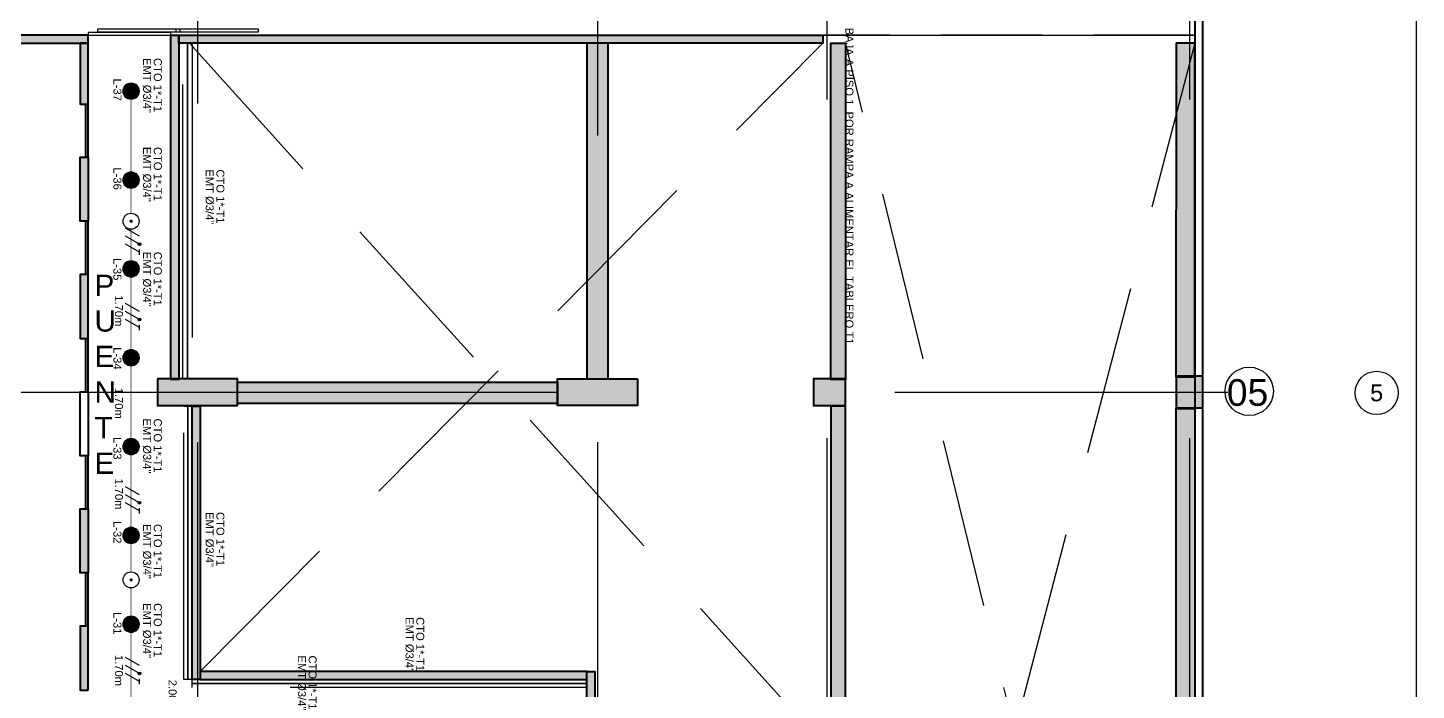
# Model space of a CAD drawing. Header units: millimetres. Extents: x -363 to 427, y -108 to 824.
# Drawn here: x 315.5 to 341.52, y -75.36 to -62.94 of the extents above; entities that cross this region are included whole.
import ezdxf
from ezdxf.enums import TextEntityAlignment as Align
from ezdxf.lldxf.tags import DXFTag

# ---------------------------------------------------------------- set-up
doc = ezdxf.new("R2010")
doc.units = ezdxf.units.MM
for name, pattern in [('Center', [50.8, 31.75, -6.35, 6.35, -6.35]), ('CONTINUA', [0]), ('DASHED2', [9.525, 6.35, -3.175]), ('HIDDEN', [9.525, 6.35, -3.175]), ('HIDDEN2', [4.7625, 3.175, -1.5875])]:
    doc.linetypes.add(name, pattern=pattern)
for name, color, linetype in [('-ALAMBRADO', 7, 'Continuous'), ('1amobla', 2, 'Continuous'), ('A_CIRCULO DE EJES', 252, 'Continuous'), ('AREA CIRCULACION', 8, 'Continuous'), ('EJE-ESTRUCTURA', 8, 'Center'), ('GG_PROYECCION', 9, 'DASHED2'), ('JCA_PROYECCIONES', 8, 'HIDDEN2'), ('JCA_TEXTO1', 8, 'Continuous'), ('JCA_TEXTO2', 8, 'Continuous'), ('LUMINARIA EMERGENCIA DE EMPOTRAR', 1, 'Continuous'), ('LUZ LED INDIRECTA', 7, 'Continuous'), ('PROYECCION', 8, 'DASHED2')]:
    doc.layers.add(name, color=color, linetype=linetype)
for name, color, linetype, lineweight in [('-CN-GYD-TUBERÍA ILUMINACION', 5, 'Continuous', 18), ('-CN-GYD-TUBERÍA TOMACORRIENTE', 5, 'Continuous', 5), ('_TEXTO', 7, 'Continuous', 9), ('Estructura', 250, 'Continuous', 40), ('LUMINARIA LED CIRCULAR', 250, 'Continuous', 20), ('TEXTOS', 251, 'Continuous', 20), ('Vidrio', 8, 'Continuous', 30)]:
    doc.layers.add(name, color=color, linetype=linetype, lineweight=lineweight)
doc.layers.add('A-HATCH CONCRETO', color=7, linetype='Continuous', true_color=0xcfcfcf)
doc.layers.add('HACHTCOLUMNA', color=7, linetype='Continuous', true_color=0x5c5c5c)
doc.layers.add('Muro', color=250, linetype='Continuous', lineweight=40, true_color=0x333333)
doc.styles.add('A_TEXT1', font='arial.ttf')
doc.styles.get("Standard").update_dxf_attribs({"font": 'arial.ttf'})
doc.styles.add('style2', font='arial.ttf', dxfattribs={"width": 1.5})
tags = doc.linetypes.add('EMT_LINE', pattern='A,0.5,-0.2,["EMT",Standard,S=0.1,R=0,X=-0.1,Y=-0.05],-0.25', length=0.95).pattern_tags.tags
tags[6] = DXFTag(74, 10)

# ---------------------------------------------------------------- blocks, each defined once
blk = doc.blocks.new('A_B_Eje')
at = {"layer": 'A_CIRCULO DE EJES', "ltscale": 1.5}
blk.add_circle((0, 0), 0.0045, dxfattribs=at)
at = {"layer": 'A_CIRCULO DE EJES', "ltscale": 1.5, "style": 'A_TEXT1'}
blk.add_attdef('EJE', text='', height=0.0035, dxfattribs=at).set_placement((0, 0), align=Align.MIDDLE_CENTER)
blk = doc.blocks.new('estructura etapa 3')
at = {"layer": 'HACHTCOLUMNA', "transparency": 33554687}
h = blk.add_hatch(color=256, dxfattribs=at)
h.paths.add_polyline_path([(-891.651, -6658.124), (-891.651, -6657.624), (-892.35, -6657.624), (-892.35, -6658.124)])
h.paths.add_polyline_path([(-849.354, -6658.124), (-849.354, -6657.624), (-850.055, -6657.624), (-850.055, -6658.124)])
h.paths.add_polyline_path([(-856.154, -6658.124), (-856.154, -6657.624), (-856.654, -6657.624), (-856.654, -6658.124)])
h.paths.add_polyline_path([(-876.45, -6659.124), (-876.95, -6659.124), (-876.95, -6657.624), (-876.45, -6657.624)])
h.paths.add_polyline_path([(-883.95, -6659.124), (-884.45, -6659.124), (-884.45, -6657.624), (-883.95, -6657.624)])
h.paths.add_polyline_path([(-860.452, -6659.124), (-860.952, -6659.124), (-860.952, -6657.624), (-860.452, -6657.624)])
h.paths.add_polyline_path([(-867.95, -6659.124), (-868.45, -6659.124), (-868.45, -6657.624), (-867.95, -6657.624)])
h.paths.add_polyline_path([(-891.85, -6668.199), (-891.851, -6667.599), (-892.35, -6667.599), (-892.349, -6668.199)])
h.paths.add_polyline_path([(-849.354, -6668.199), (-849.354, -6667.599), (-849.854, -6667.599), (-849.854, -6668.199)])
h.paths.add_polyline_path([(-856.154, -6668.149), (-856.154, -6667.649), (-856.654, -6667.649), (-856.654, -6668.149)])
h.paths.add_polyline_path([(-859.952, -6667.649), (-859.952, -6668.149), (-861.452, -6668.149), (-861.452, -6667.649)])
h.paths.add_polyline_path([(-875.95, -6667.649), (-875.95, -6668.149), (-877.45, -6668.149), (-877.45, -6667.649)])
h.paths.add_polyline_path([(-868.95, -6667.649), (-868.95, -6668.149), (-867.45, -6668.149), (-867.45, -6667.649)])
h.paths.add_polyline_path([(-884.95, -6667.649), (-884.95, -6668.149), (-883.45, -6668.149), (-883.45, -6667.649)])
h.paths.add_polyline_path([(-891.85, -6676.199), (-891.85, -6675.599), (-892.349, -6675.599), (-892.349, -6676.199)])
h.paths.add_polyline_path([(-849.354, -6676.199), (-849.354, -6675.599), (-849.854, -6675.599), (-849.854, -6676.199)])
h.paths.add_polyline_path([(-856.154, -6676.149), (-856.154, -6675.649), (-856.654, -6675.649), (-856.654, -6676.149)])
h.paths.add_polyline_path([(-859.952, -6675.649), (-859.952, -6676.149), (-861.452, -6676.149), (-861.452, -6675.649)])
h.paths.add_polyline_path([(-875.95, -6675.649), (-875.95, -6676.149), (-877.45, -6676.149), (-877.45, -6675.649)])
h.paths.add_polyline_path([(-868.95, -6675.649), (-868.95, -6676.149), (-867.45, -6676.149), (-867.45, -6675.649)])
h.paths.add_polyline_path([(-884.95, -6675.649), (-884.95, -6676.149), (-883.45, -6676.149), (-883.45, -6675.649)])
h.paths.add_polyline_path([(-891.847, -6686.299), (-891.851, -6685.699), (-892.35, -6685.699), (-892.346, -6686.299)])
h.paths.add_polyline_path([(-849.354, -6686.299), (-849.354, -6685.699), (-849.854, -6685.699), (-849.854, -6686.299)])
h.paths.add_polyline_path([(-856.154, -6686.249), (-856.154, -6685.749), (-856.654, -6685.749), (-856.654, -6686.249)])
h.paths.add_polyline_path([(-859.952, -6685.749), (-859.952, -6686.249), (-861.452, -6686.249), (-861.452, -6685.749)])
h.paths.add_polyline_path([(-875.95, -6685.749), (-875.95, -6686.249), (-877.45, -6686.249), (-877.45, -6685.749)])
h.paths.add_polyline_path([(-868.95, -6685.749), (-868.95, -6686.249), (-867.45, -6686.249), (-867.45, -6685.749)])
h.paths.add_polyline_path([(-884.95, -6685.749), (-884.95, -6686.249), (-883.45, -6686.249), (-883.45, -6685.749)])
h.paths.add_polyline_path([(-849.353, -6694.294), (-849.354, -6693.699), (-849.855, -6693.699), (-849.854, -6694.294)])
h.paths.add_polyline_path([(-856.054, -6694.249), (-856.054, -6693.749), (-856.654, -6693.749), (-856.654, -6694.249)])
h.paths.add_polyline_path([(-891.651, -6694.249), (-891.651, -6693.749), (-892.35, -6693.749), (-892.35, -6694.249)])
h.paths.add_polyline_path([(-859.952, -6693.749), (-859.952, -6694.249), (-861.452, -6694.249), (-861.452, -6693.749)])
h.paths.add_polyline_path([(-875.95, -6693.749), (-875.95, -6694.249), (-877.45, -6694.249), (-877.45, -6693.749)])
h.paths.add_polyline_path([(-868.95, -6693.749), (-868.95, -6694.249), (-867.45, -6694.249), (-867.45, -6693.749)])
h.paths.add_polyline_path([(-884.95, -6693.749), (-884.95, -6694.249), (-883.45, -6694.249), (-883.45, -6693.749)])
h.paths.add_polyline_path([(-849.359, -6703.974), (-849.359, -6703.374), (-849.859, -6703.374), (-849.859, -6703.974)])
h.paths.add_polyline_path([(-856.054, -6703.924), (-856.054, -6703.424), (-856.654, -6703.424), (-856.654, -6703.924)])
h.paths.add_polyline_path([(-867.95, -6704.924), (-867.95, -6703.424), (-868.45, -6703.424), (-868.45, -6704.924)])
h.paths.add_polyline_path([(-891.651, -6703.924), (-891.651, -6703.424), (-892.35, -6703.424), (-892.35, -6703.924)])
h.paths.add_polyline_path([(-861.847, -6703.424), (-860.347, -6703.424), (-860.347, -6703.924), (-861.847, -6703.924)])
h.paths.add_polyline_path([(-883.95, -6704.924), (-883.95, -6703.424), (-884.45, -6703.424), (-884.45, -6704.924)])
h.paths.add_polyline_path([(-876.45, -6704.924), (-876.45, -6703.424), (-876.95, -6703.424), (-876.95, -6704.924)])
h.paths.add_polyline_path([(-849.354, -6711.949), (-849.354, -6711.449), (-850.054, -6711.449), (-850.054, -6711.949)])
h.paths.add_polyline_path([(-855.954, -6711.949), (-855.954, -6711.449), (-856.654, -6711.449), (-856.654, -6711.949)])
h.paths.add_polyline_path([(-891.65, -6711.949), (-891.65, -6711.449), (-892.35, -6711.449), (-892.35, -6711.949)])
h.paths.add_polyline_path([(-860.952, -6711.949), (-860.952, -6709.549), (-860.452, -6709.549), (-860.452, -6711.949)])
h.paths.add_polyline_path([(-868.45, -6709.549), (-868.45, -6711.949), (-867.95, -6711.949), (-867.95, -6709.549)])
h.paths.add_polyline_path([(-876.95, -6709.549), (-876.95, -6711.949), (-876.45, -6711.949), (-876.45, -6709.549)])
h.paths.add_polyline_path([(-883.95, -6709.549), (-883.95, -6711.949), (-884.45, -6711.949), (-884.45, -6709.549)])
at = {"layer": 'EJE-ESTRUCTURA'}
for p, q in [((-868.2, -6656.837), (-868.2, -6713.089)), ((-860.702, -6656.837), (-860.702, -6713.089)), ((-856.404, -6656.761), (-856.404, -6713.089)), ((-849.604, -6656.761), (-849.604, -6713.089)), ((-860.702, -6657.438), (-860.702, -6713.089)), ((-893.228, -6693.999), (-848.888, -6693.999))]:
    blk.add_line(p, q, dxfattribs=at)
at = {"layer": 'Estructura'}
for points in [[(-868.95, -6693.749), (-868.95, -6694.249), (-867.45, -6694.249), (-867.45, -6693.749)], [(-859.952, -6693.749), (-859.952, -6694.249), (-861.452, -6694.249), (-861.452, -6693.749)], [(-856.054, -6694.249), (-856.054, -6693.749), (-856.654, -6693.749), (-856.654, -6694.249)], [(-849.353, -6694.294), (-849.354, -6693.699), (-849.855, -6693.699), (-849.854, -6694.294)]]:
    blk.add_lwpolyline(points, close=True, dxfattribs=at)
at = {"layer": 'JCA_TEXTO1', "linetype": 'Continuous'}
blk.add_circle((-848.485, -6693.983), 0.453, dxfattribs=at)
at = {"layer": 'JCA_TEXTO2', "style": 'style2'}
blk.add_text('05', height=0.5, rotation=0.0293, dxfattribs=at).set_placement((-848.904, -6694.255))
blk = doc.blocks.new('A$Cc39617f2')
at = {"layer": 'A-HATCH CONCRETO', "linetype": 'Continuous', "ltscale": 0.3, "transparency": 33554687}
h = blk.add_hatch(color=256, dxfattribs=at)
h.dxf.hatch_style = 1
h.paths.add_polyline_path([(195.01, 27.269), (192.819, 27.269), (192.819, 27.119), (195.01, 27.119)])
h.paths.add_polyline_path([(196.008, 27.269), (197.207, 27.269), (197.207, 27.119), (196.008, 27.119)])
h.paths.add_polyline_path([(199.87, 27.269), (198.204, 27.269), (198.204, 27.119), (199.87, 27.119)])
h.paths.add_polyline_path([(199.871, 25.979), (199.87, 27.119), (199.721, 27.119), (199.721, 25.979)])
h.paths.add_polyline_path([(199.871, 24.981), (199.87, 23.782), (199.72, 23.782), (199.721, 24.981)])
h.paths.add_polyline_path([(199.871, 21.586), (199.87, 22.785), (199.72, 22.785), (199.721, 21.586)])
h.paths.add_polyline_path([(199.871, 18.388), (199.87, 17.189), (199.72, 17.189), (199.721, 18.388)])
h.paths.add_polyline_path([(199.871, 14.988), (199.87, 16.191), (199.72, 16.191), (199.721, 14.988)])
h = blk.add_hatch(color=256, dxfattribs=at)
h.dxf.hatch_style = 1
h.paths.add_polyline_path([(201.42, 27.269), (201.571, 27.269), (201.571, 20.814), (201.42, 20.814)])
h = blk.add_hatch(color=256, dxfattribs=at)
h.dxf.hatch_style = 1
h.paths.add_polyline_path([(201.571, 27.269), (213.639, 27.269), (213.639, 27.119), (201.571, 27.119)])
h = blk.add_hatch(color=256, dxfattribs=at)
h.dxf.hatch_style = 1
h.paths.add_polyline_path([(202.669, 20.764), (208.666, 20.764), (208.666, 20.364), (202.669, 20.364)])
h.paths.add_polyline_path([(209.215, 27.119), (209.215, 20.828), (209.615, 20.828), (209.615, 27.119)])
h = blk.add_hatch(color=256, dxfattribs=at)
h.dxf.hatch_style = 1
h.paths.add_polyline_path([(220.615, 10.589), (220.264, 10.589), (220.264, 3.113), (220.615, 3.114)])
h.paths.add_polyline_path([(220.615, 11.189), (220.264, 11.188), (220.264, 20.268), (220.615, 20.269)])
h.paths.add_polyline_path([(220.614, 27.119), (220.262, 27.119), (220.261, 20.864), (220.615, 20.864)])
h.paths.add_polyline_path([(214.067, 20.814), (213.79, 20.814), (213.79, 27.119), (214.067, 27.119)])
h.paths.add_polyline_path([(214.067, 20.314), (213.79, 20.314), (213.79, 11.139), (214.067, 11.139)])
h = blk.add_hatch(color=256, dxfattribs=at)
h.dxf.hatch_style = 1
h.paths.add_polyline_path([(201.818, 20.314), (201.969, 20.314), (201.969, 15.188), (201.818, 15.188)])
h = blk.add_hatch(color=256, dxfattribs=at)
h.dxf.hatch_style = 1
h.paths.add_polyline_path([(209.216, 15.338), (201.969, 15.338), (201.969, 15.188), (209.216, 15.188)])
h = blk.add_hatch(color=256, dxfattribs=at)
h.dxf.hatch_style = 1
h.paths.add_polyline_path([(209.216, 11.139), (209.216, 15.338), (209.366, 15.338), (209.366, 11.139)])
at = {"linetype": 'HIDDEN', "ltscale": 0.3}
for p, q in [((199.87, 27.119), (176.383, 27.119)), ((209.341, 27.119), (201.42, 27.119)), ((199.846, 25.979), (199.846, 24.979)), ((199.846, 23.782), (199.846, 22.782)), ((199.846, 21.586), (199.846, 20.586)), ((199.846, 19.385), (199.846, 18.386)), ((199.846, 17.189), (199.846, 16.189))]:
    blk.add_line(p, q, dxfattribs=at)
blk.add_line((213.639, 27.269), (220.614, 27.269))
blk.add_lwpolyline([(178.09, 53.851), (179.094, 53.851), (179.094, 53.684), (210.178, 53.684), (210.178, 56.814), (220.632, 56.814), (220.632, 38.739), (220.614, 38.739), (220.614, 27.269), (201.42, 27.269)], dxfattribs=at)
at = {"layer": '1amobla', "color": 7, "linetype": 'Continuous', "ltscale": 0.3, "true_color": 0xffffff}
blk.add_lwpolyline([(171.723, 60.865), (224.765, 60.865), (224.765, -1.386), (171.723, -1.386)], close=True, dxfattribs=at)
blk.add_lwpolyline([(171.723, 60.865), (224.765, 60.865), (224.765, -1.386), (171.723, -1.386)], close=True, dxfattribs=at)
at = {"layer": 'AREA CIRCULACION'}
blk.add_line((209.415, 27.119), (213.64, 27.119), dxfattribs=at)
for points in [[(199.871, 25.979), (199.871, 24.979), (199.821, 24.979), (199.821, 25.979)], [(199.871, 23.782), (199.871, 22.782), (199.821, 22.782), (199.821, 23.782)], [(199.871, 21.586), (199.871, 20.586), (199.821, 20.586), (199.821, 21.586)], [(199.871, 19.385), (199.871, 18.385), (199.821, 18.385), (199.821, 19.385)], [(199.871, 17.189), (199.871, 16.189), (199.821, 16.189), (199.821, 17.189)]]:
    blk.add_lwpolyline(points, close=True, dxfattribs=at)
at = {"layer": 'Estructura'}
for points in [[(209.215, 27.119), (209.215, 20.828), (209.615, 20.828), (209.615, 27.119)], [(202.669, 20.764), (208.666, 20.764), (208.666, 20.364), (202.669, 20.364)]]:
    blk.add_lwpolyline(points, close=True, dxfattribs=at)
at = {"layer": 'JCA_PROYECCIONES'}
for p, q in [((201.766, 27.119), (213.639, 13.988)), ((201.969, 15.338), (213.639, 27.119)), ((220.065, 2.704), (214.067, 27.135)), ((220.614, 27.119), (214.215, 2.704))]:
    blk.add_line(p, q, dxfattribs=at)
at = {"layer": 'Muro'}
for points in [[(220.764, 46.364), (220.614, 46.364), (220.614, 3.114), (220.764, 3.114)], [(199.87, 27.269), (198.204, 27.269), (198.204, 27.119), (199.87, 27.119)], [(199.871, 25.979), (199.87, 27.119), (199.721, 27.119), (199.721, 25.979)], [(201.42, 27.269), (201.571, 27.269), (201.571, 20.814), (201.42, 20.814)], [(201.571, 27.269), (213.639, 27.269), (213.639, 27.119), (201.571, 27.119)], [(214.067, 20.814), (213.79, 20.814), (213.79, 27.119), (214.067, 27.119)], [(220.614, 27.119), (220.262, 27.119), (220.261, 20.864), (220.615, 20.864)], [(199.871, 24.981), (199.87, 23.782), (199.72, 23.782), (199.721, 24.981)], [(199.871, 21.586), (199.87, 22.785), (199.72, 22.785), (199.721, 21.586)], [(199.871, 20.584), (199.87, 19.385), (199.72, 19.385), (199.721, 20.584)], [(201.818, 20.314), (201.969, 20.314), (201.969, 15.188), (201.818, 15.188)], [(214.067, 20.314), (213.79, 20.314), (213.79, 11.139), (214.067, 11.139)], [(220.615, 11.189), (220.264, 11.188), (220.264, 20.268), (220.615, 20.269)], [(199.871, 18.388), (199.87, 17.189), (199.72, 17.189), (199.721, 18.388)], [(199.871, 14.988), (199.87, 16.191), (199.72, 16.191), (199.721, 14.988)], [(209.216, 15.338), (201.969, 15.338), (201.969, 15.188), (209.216, 15.188)], [(209.216, 11.139), (209.216, 15.338), (209.366, 15.338), (209.366, 11.139)]]:
    blk.add_lwpolyline(points, close=True, dxfattribs=at)
at = {"layer": 'PROYECCION', "ltscale": 3, "elevation": 2415.091}
blk.add_lwpolyline([(201.512, 27.382), (201.512, 27.332), (203.062, 27.332), (203.062, 27.382)], close=True, dxfattribs=at)
at = {"layer": 'Vidrio'}
for points in [[(200.044, 27.382), (200.044, 27.332), (201.594, 27.332), (201.594, 27.382)], [(199.87, 27.319), (199.87, 27.269), (201.42, 27.269), (201.42, 27.319)]]:
    blk.add_lwpolyline(points, close=True, dxfattribs=at)
at = {"layer": 'Muro'}
blk.add_blockref('estructura etapa 3', (1070.118, 6714.576), dxfattribs=at)
at = {"layer": 'TEXTOS', "color": 8, "insert": (199.987, 22.78), "char_height": 0.4, "attachment_point": 1}
blk.add_mtext_dynamic_manual_height_columns('P\\PU\\PE\\PN\\PT\\PE', width=1.13322, gutter_width=12.5, heights=[0], dxfattribs=at)
blk = doc.blocks.new('OJO DE BUEY 12W')
at = {"layer": '-CN-GYD-TUBERÍA ILUMINACION', "linetype": 'EMT_LINE', "lineweight": 5, "ltscale": 10}
h = blk.add_hatch(color=256, dxfattribs=at)
h.dxf.hatch_style = 1
h.set_gradient(color1=(147, 149, 152), color2=(248, 246, 176), name='SPHERICAL')
edge = h.paths.add_edge_path()
edge.add_arc((0, 0), 72.7, 0, 360)
at = {"transparency": 33554687}
h = blk.add_hatch(color=256, dxfattribs=at)
h.dxf.hatch_style = 1
h.paths.add_polyline_path([(-104, 0, 1), (104, 0, 1)])
h.paths.add_polyline_path([(73, 0, -1), (-73, 0, -1)], flags=16)
at = {"layer": '-CN-GYD-TUBERÍA ILUMINACION', "linetype": 'Continuous', "lineweight": 5, "ltscale": 10}
for radius in [104, 72.7]:
    blk.add_circle((0, 0), radius, dxfattribs=at)
blk = doc.blocks.new('2x')
at = {"layer": '-ALAMBRADO'}
h = blk.add_hatch(color=256, dxfattribs=at)
edge = h.paths.add_edge_path()
edge.add_arc((0.075, 0.13), 0.025, 0, 360)
for p, q in [((-0.075, 0.13), (-0.225, -0.13)), ((0.075, 0.13), (-0.075, -0.13)), ((0.225, 0.13), (0.075, -0.13))]:
    blk.add_line(p, q, dxfattribs=at)
blk.add_lwpolyline([(0.275, 0.13), (0.175, 0.13)], dxfattribs=at)
blk.add_circle((0.075, 0.13), 0.025, dxfattribs=at)
blk = doc.blocks.new('*U566')
at = {"layer": '-ALAMBRADO'}
blk.add_blockref('2x', (0, 0), dxfattribs=at)
blk = doc.blocks.new('A$C5ae9f012')
at = {"layer": 'GG_PROYECCION', "color": 40, "linetype": 'CONTINUA', "ltscale": 0.3, "true_color": 0xf8d731, "const_width": 0.01}
blk.add_lwpolyline([(-7.1795, -0.0965), (0.062, -0.0965)], dxfattribs=at)
at = {"layer": 'LUZ LED INDIRECTA', "linetype": 'HIDDEN2'}
blk.add_lwpolyline([(-7.1795, -0.1215), (-7.1795, -0.0715), (0.062, -0.0715), (0.062, -0.1215)], close=True, dxfattribs=at)
blk = doc.blocks.new('A$C078c93ae')
at = {"layer": 'LUMINARIA EMERGENCIA DE EMPOTRAR', "ltscale": 0.3}
h = blk.add_hatch(dxfattribs=at)
h.set_pattern_fill('ANSI31', color=256, scale=0.001)
h.set_pattern_definition([(45, (-0.005658, 0.0751944), (-0.00224506, 0.00224506), [])])
edge = h.paths.add_edge_path()
edge.add_arc((0.075, 0.075), 0.00949, 0, 360)
for radius in [0.0752, 0.00949]:
    blk.add_circle((0.075, 0.075, 0), radius, dxfattribs=at)

msp = doc.modelspace()

# ---------------------------------------------------------------- linework, layer by layer
at = {"layer": '-CN-GYD-TUBERÍA TOMACORRIENTE', "linetype": 'EMT_LINE', "ltscale": 10, "const_width": 0.01}
for points in [[(317.432, -65.638), (317.432, -64.283)], [(317.432, -66.416), (317.432, -65.794)], [(317.432, -67.46), (317.432, -66.717)], [(317.432, -69.126), (317.432, -67.46)], [(317.432, -70.792), (317.432, -69.126)], [(317.432, -72.301), (317.432, -70.792)], [(317.432, -73.141), (317.432, -72.614)], [(317.432, -73.968), (317.432, -73.441)], [(317.432, -75.79), (317.432, -74.124)]]:
    msp.add_lwpolyline(points, dxfattribs=at)

# ---------------------------------------------------------------- block references
msp.add_blockref('A$Cc39617f2', (116.759, -90.349))
for p, xscale, yscale, zscale, rotation in [((318.825, -69.467), 0.8688114570424355, 3.475245828169742, 1.737622914084871, 270), ((318.787, -75.117), 0.7077956066477132, 3, 1.415591213295427, 270.0228172199436), ((325.912, -74.946), 1.021556976514898, 3, 0.723053539917566, 0.000581478527556253)]:
    msp.add_blockref('A$C5ae9f012', p, dxfattribs=dict(xscale=xscale, yscale=yscale, zscale=zscale, rotation=rotation))
ref = msp.add_blockref('A_B_Eje', (340.781, -69.785), dxfattribs=dict(xscale=90, yscale=90, zscale=90))
ref.add_attrib('EJE', '5', dxfattribs={"color": 7, "ltscale": 1.5, "height": 0.315, "style": 'A_TEXT1'}).set_placement((340.781, -69.785), align=Align.MIDDLE_CENTER)
at = {"layer": '_TEXTO', "linetype": 'Continuous', "ltscale": 10, "zscale": 0.5, "rotation": 270}
for p in [(317.458, -66.922), (317.458, -68.333), (317.458, -71.769), (317.458, -74.97)]:
    msp.add_blockref('*U566', p, dxfattribs=at)
at = {"layer": 'LUMINARIA EMERGENCIA DE EMPOTRAR', "xscale": 2, "yscale": 2}
for p in [(317.282, -66.717, 0), (317.282, -73.441, 0)]:
    msp.add_blockref('A$C078c93ae', p, dxfattribs=at)
at = {"layer": 'LUMINARIA LED CIRCULAR', "xscale": 0.0015, "yscale": 0.0015, "zscale": 0.4107371334280547}
for p in [(317.432, -64.128), (317.432, -65.794), (317.432, -67.46), (317.432, -69.126), (317.432, -70.792), (317.432, -72.458), (317.432, -74.124)]:
    msp.add_blockref('OJO DE BUEY 12W', p, dxfattribs=at)

# ---------------------------------------------------------------- texts
at = {"layer": 'TEXTOS', "char_height": 0.15, "attachment_point": 1, "rotation": 270}
for s, insert in [('\\A1;\\pxsm0.8;BAJA A PISO 1  POR RAMPA A ALIMENTAR EL TABLERO T1  ', (330.973, -62.938)), ('\\A1;\\pxsm0.8;CTO 1*-T1 \\PEMT Ø3/4"       ', (318.008, -63.507)), ('\\A1;\\pxsm0.8;CTO 1*-T1 \\PEMT Ø3/4"       ', (318.008, -65.173)), ('\\A1;\\pxsm0.8;CTO 1*-T1 \\PEMT Ø3/4"       ', (319.181, -65.595)), ('\\A1;\\pxsm0.8;CTO 1*-T1 \\PEMT Ø3/4"       ', (318.008, -67.14)), ('\\A1;\\pxsm0.8;1.70m   ', (317.28, -67.956)), ('\\A1;\\pxsm0.8;1.70m   ', (317.28, -69.689)), ('\\A1;\\pxsm0.8;CTO 1*-T1 \\PEMT Ø3/4"       ', (318.008, -70.266)), ('\\A1;\\pxsm0.8;1.70m   ', (317.28, -71.39)), ('\\A1;\\pxsm0.8;CTO 1*-T1 \\PEMT Ø3/4"       ', (319.181, -72.02)), ('\\A1;\\pxsm0.8;CTO 1*-T1 \\PEMT Ø3/4"       ', (318.008, -72.243)), ('\\A1;\\pxsm0.8;CTO 1*-T1 \\PEMT Ø3/4"       ', (318.008, -73.728)), ('\\A1;\\pxsm0.8;CTO 1*-T1 \\PEMT Ø3/4"       ', (322.928, -73.991)), ('\\A1;\\pxsm0.8;1.70m   ', (317.28, -74.699)), ('\\A1;\\pxsm0.8;CTO 1*-T1 \\PEMT Ø3/4"       ', (320.91, -74.709)), ('\\A1;\\pxsm0.8;2.00m   ', (318.286, -75.164))]:
    msp.add_mtext(s, dxfattribs=dict(at, insert=insert))
for s, insert in [('\\pxqc;L-37', (317.251, -64.005)), ('\\pxqc;L-36', (317.251, -65.671)), ('\\pxqc;L-35', (317.251, -67.37)), ('\\pxqc;L-34', (317.251, -69.042)), ('\\pxqc;L-33', (317.251, -70.729)), ('\\pxqc;L-32', (317.251, -72.301)), ('\\pxqc;L-31', (317.251, -74.008))]:
    msp.add_mtext_dynamic_manual_height_columns(s, width=0.19275, gutter_width=0.325, heights=[0], dxfattribs=dict(at, insert=insert))

doc.saveas('drawing.dxf')
